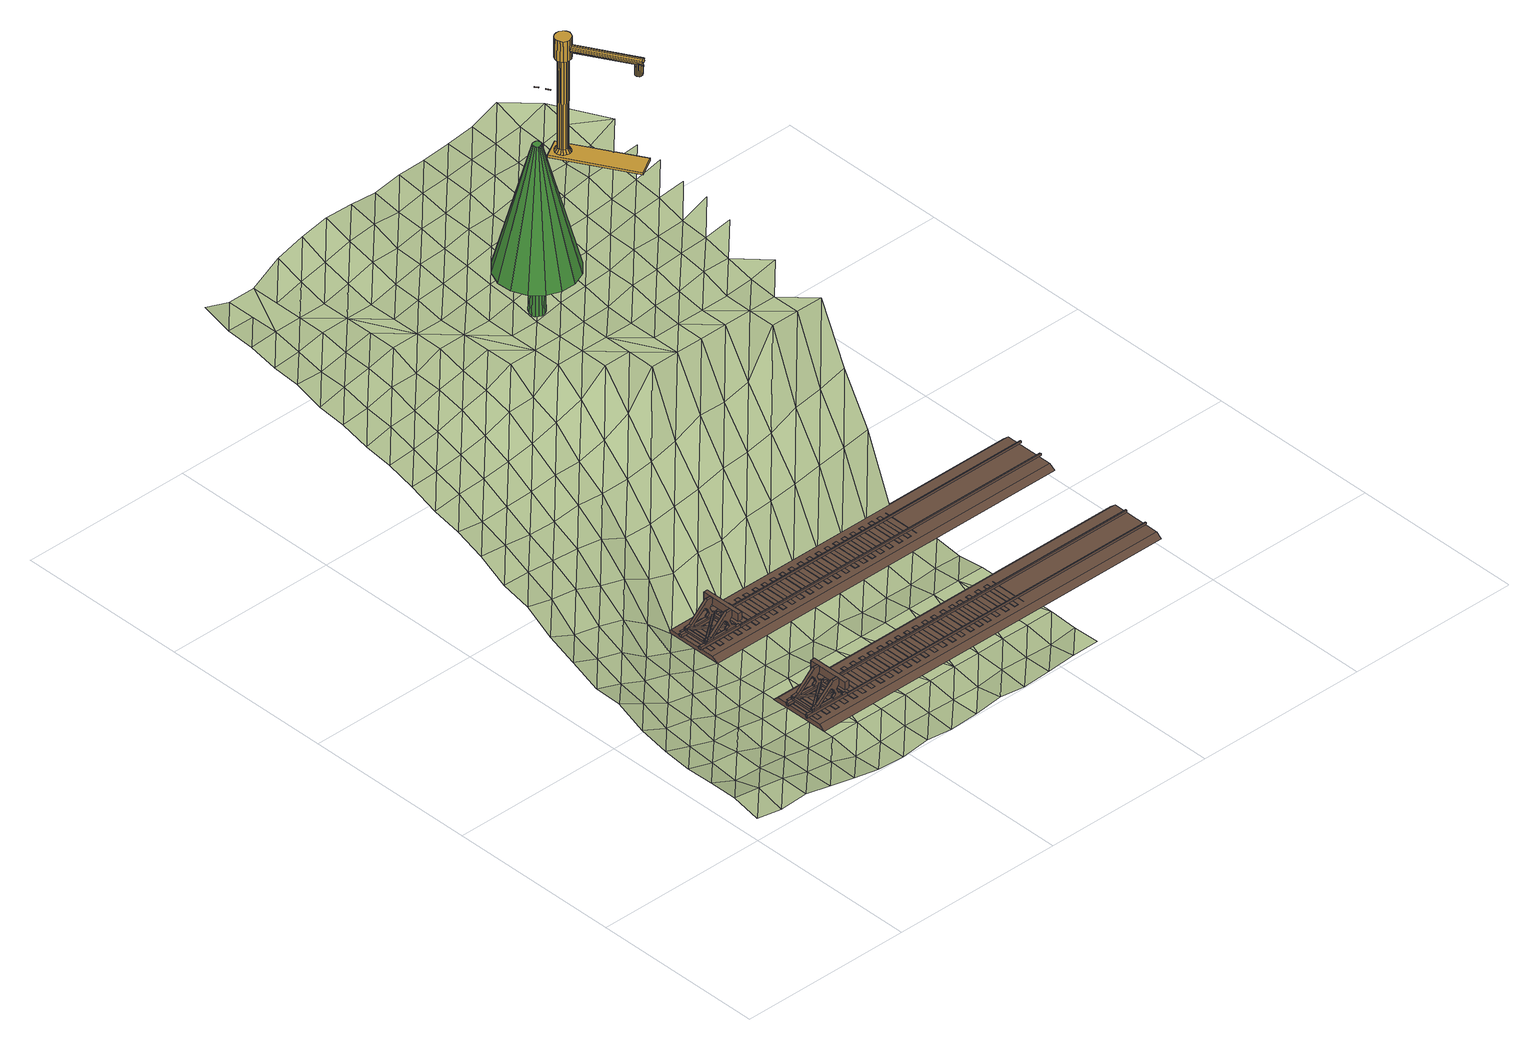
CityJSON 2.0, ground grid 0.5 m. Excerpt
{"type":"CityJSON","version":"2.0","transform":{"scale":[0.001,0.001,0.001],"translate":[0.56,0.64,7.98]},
"CityObjects":{
"tree1":{"type":"SolitaryVegetationObject","attributes":{"species":"9999","function":"LOD3"},"geometry":[{"type":"MultiSurface","lod":"3","boundaries":[[[0,1,2,3,4,5,6,7,8,9,10,11,12,13,14,15]],[[16,17,4,3]],[[17,18,5,4]],[[18,19,6,5]],[[19,20,7,6]],[[21,22,9,8]],[[22,23,10,9]],[[23,24,11,10]],[[24,25,12,11]],[[25,26,13,12]],[[26,27,14,13]],[[27,28,15,14]],[[28,29,0,15]],[[29,30,1,0]],[[30,31,2,1]],[[31,16,3,2]],[[19,18,17,16,31,30,29,28,27,26,25,24,23,22,21,20]],[[20,21,8,7]],[[32,33,34,35,36,37,38,39,40,41,42,43,44,45,46,47]],[[48,49,36,35]],[[49,50,37,36]],[[50,51,38,37]],[[51,52,39,38]],[[52,53,40,39]],[[53,54,41,40]],[[54,55,42,41]],[[55,56,43,42]],[[56,57,44,43]],[[57,58,45,44]],[[58,59,46,45]],[[59,60,47,46]],[[60,61,32,47]],[[61,62,33,32]],[[62,63,34,33]],[[63,48,35,34]],[[51,50,49,48,63,62,61,60,59,58,57,56,55,54,53,52]]]}]},
"cityfurniture1":{"type":"CityFurniture","attributes":{"function":"1540"},"geometry":[{"type":"MultiSurface","lod":"3","boundaries":[[[64,65,66,67]],[[67,66,68,69]],[[69,68,70,71]],[[71,70,65,64]],[[65,70,68,66]],[[64,67,69,71]],[[72,73,74,75,76,77,78,79,80,81,82,83,84,85,86,87]],[[88,73,72,89]],[[90,74,73,88]],[[91,75,74,90]],[[92,76,75,91]],[[93,77,76,92]],[[94,78,77,93]],[[95,79,78,94]],[[96,80,79,95]],[[97,81,80,96]],[[98,82,81,97]],[[99,83,82,98]],[[100,84,83,99]],[[101,85,84,100,102]],[[103,104,105,106]],[[106,105,107,108]],[[108,107,109,110]],[[110,109,111,112]],[[113,114,115,116]],[[116,115,117,118]],[[118,117,119,120]],[[120,119,121,122]],[[122,121,123,124]],[[124,123,125,126]],[[126,125,127,128]],[[128,127,129,130]],[[130,129,104,103]],[[110,112,131,132,113,116,118,120,122,124,126,128,130,103,106,108]],[[133,134,135,136]],[[137,138,139,134,133]],[[140,141,138,137]],[[142,143,141,140]],[[142,140,137,133,136,144,145,146,147,148,149,150,151,152,153,154]],[[155,156,157,158]],[[158,157,159,160]],[[161,162,163,164,165,155,158,160,166,167,168,169,170,171,172,173]],[[132,174,114,113]],[[131,175,174,132]],[[112,111,175,131]],[[100,99,98,97,96,95,94,93,92,91,90,88,89,176,177,102],[178,179,180,181,182,183,184,185,186,187,188,189,190,191,192,193]],[[86,139,138,141,143,87]],[[114,180,179,115]],[[174,181,180,114]],[[175,182,181,174]],[[111,183,182,175]],[[109,184,183,111]],[[105,186,185,107]],[[129,188,187,104]],[[125,190,189,127]],[[123,191,190,125]],[[121,192,191,123]],[[119,193,192,121]],[[117,178,193,119]],[[115,179,178,117]],[[187,186,105,104]],[[189,188,129,127]],[[185,184,109,107]],[[135,194,144,136]],[[146,195,196,147]],[[177,197,198,199,200,101,102]],[[176,201,202,203,197,177]],[[143,204,205,206,201,176,89,72,87]],[[101,194,135,134,139,86,85]],[[196,148,147]],[[148,196,161,173]],[[149,148,173,172]],[[207,150,171,170]],[[207,151,150]],[[207,208,152,151]],[[196,195,162,161]],[[145,209,195,146]],[[195,209,163,162]],[[200,210,209,101]],[[209,210,164,163]],[[211,210,200,199]],[[198,156,211,199]],[[203,157,156,198,197]],[[210,211,165,164]],[[202,159,157,203]],[[201,212,159,202]],[[159,212,166,160]],[[213,212,201,206]],[[212,213,167,166]],[[214,213,206,205]],[[208,214,153,152]],[[165,211,156,155]],[[150,149,172,171]],[[169,208,207,170]],[[214,208,169,168]],[[213,214,168,167]],[[153,214,205,204,154]],[[204,143,142,154]],[[194,101,209,145,144]]]}]},
"terrain1":{"type":"TINRelief","geometry":[{"type":"CompositeSurface","lod":"3","boundaries":[[[215,216,217]],[[215,217,218]],[[219,220,216]],[[219,216,215]],[[221,222,220]],[[221,220,219]],[[223,224,222]],[[225,215,218]],[[223,222,221]],[[226,227,224]],[[228,225,218]],[[229,219,215]],[[224,223,226]],[[230,231,227]],[[229,215,225]],[[232,221,219]],[[226,230,227]],[[233,234,231]],[[232,219,229]],[[235,223,221]],[[236,225,228]],[[233,231,230]],[[237,238,234]],[[235,221,232]],[[239,226,223]],[[236,228,240]],[[241,229,225]],[[237,234,233]],[[242,243,238]],[[239,223,235]],[[244,230,226]],[[236,241,225]],[[245,232,229]],[[242,238,237]],[[246,247,243]],[[244,226,239]],[[248,233,230]],[[245,229,241]],[[249,235,232]],[[246,243,242]],[[250,236,240]],[[251,252,247]],[[244,248,230]],[[253,237,233]],[[249,232,245]],[[254,239,235]],[[251,247,246]],[[250,240,255]],[[256,241,236]],[[257,258,252]],[[253,233,248]],[[259,242,237]],[[254,235,249]],[[260,244,239]],[[256,236,250]],[[251,257,252]],[[261,262,258]],[[263,245,241]],[[259,237,253]],[[264,246,242]],[[239,254,260]],[[265,248,244]],[[261,258,257]],[[256,263,241]],[[266,249,245]],[[267,268,262]],[[264,242,259]],[[269,250,255]],[[270,251,246]],[[265,244,260]],[[271,253,248]],[[266,245,263]],[[267,262,261]],[[272,254,249]],[[273,274,268]],[[270,246,264]],[[269,255,275]],[[276,256,250]],[[277,257,251]],[[265,271,248]],[[278,259,253]],[[272,249,266]],[[273,268,267]],[[279,280,274]],[[281,260,254]],[[276,250,269]],[[270,277,251]],[[282,263,256]],[[283,261,257]],[[278,253,271]],[[284,264,259]],[[279,274,273]],[[281,254,272]],[[285,286,280]],[[287,265,260]],[[283,257,277]],[[282,256,276]],[[288,266,263]],[[289,267,261]],[[284,259,278]],[[290,269,275]],[[291,270,264]],[[279,285,280]],[[287,260,281]],[[292,293,286]],[[294,271,265]],[[282,288,263]],[[289,261,283]],[[295,272,266]],[[296,273,267]],[[291,264,284]],[[290,275,297]],[[298,276,269]],[[299,277,270]],[[294,265,287]],[[292,286,285]],[[300,301,293]],[[302,278,271]],[[295,266,288]],[[296,267,289]],[[303,279,273]],[[304,281,272]],[[298,282,276]],[[298,269,290]],[[299,270,291]],[[305,283,277]],[[294,302,271]],[[300,293,292]],[[282,295,288]],[[306,284,278]],[[307,308,301]],[[303,273,296]],[[304,272,295]],[[309,285,279]],[[310,287,281]],[[299,305,277]],[[311,289,283]],[[306,278,302]],[[307,301,300]],[[312,313,308]],[[314,291,284]],[[315,290,297]],[[309,279,303]],[[310,281,304]],[[316,294,287]],[[317,292,285]],[[295,282,318]],[[311,283,305]],[[298,318,282]],[[319,296,289]],[[314,284,306]],[[312,308,307]],[[320,315,297]],[[321,322,313]],[[323,299,291]],[[324,298,290]],[[309,317,285]],[[316,287,310]],[[325,300,292]],[[326,302,294]],[[319,289,311]],[[327,303,296]],[[328,304,295]],[[321,313,312]],[[323,291,314]],[[324,290,315]],[[329,330,322]],[[331,305,299]],[[325,292,317]],[[326,294,316]],[[306,302,332]],[[333,307,300]],[[327,296,319]],[[328,295,318]],[[334,309,303]],[[335,310,304]],[[321,329,322]],[[331,299,323]],[[336,337,330]],[[338,311,305]],[[332,302,326]],[[333,300,325]],[[339,312,307]],[[340,314,306]],[[335,316,310]],[[341,315,320]],[[342,318,298]],[[334,303,327]],[[335,304,328]],[[342,298,324]],[[343,317,309]],[[336,330,329]],[[331,338,305]],[[335,326,316]],[[344,319,311]],[[340,306,332]],[[339,307,333]],[[345,341,320]],[[346,321,312]],[[347,323,314]],[[348,324,315]],[[343,309,334]],[[321,336,329]],[[349,325,317]],[[344,311,338]],[[350,327,319]],[[351,328,318]],[[346,312,339]],[[347,314,340]],[[348,315,341]],[[352,331,323]],[[353,326,335]],[[343,349,317]],[[332,326,354]],[[355,333,325]],[[348,342,324]],[[350,319,344]],[[342,351,318]],[[336,321,356]],[[357,334,327]],[[358,335,328]],[[352,323,347]],[[359,338,331]],[[356,321,346]],[[354,326,353]],[[355,325,349]],[[360,341,345]],[[361,339,333]],[[340,332,362]],[[357,327,350]],[[358,328,351]],[[363,343,334]],[[358,353,335]],[[359,331,352]],[[364,344,338]],[[361,346,339]],[[362,332,354]],[[361,333,355]],[[360,345,365]],[[366,348,341]],[[367,347,340]],[[363,334,357]],[[368,342,348]],[[356,346,369]],[[370,349,343]],[[359,364,338]],[[371,350,344]],[[372,351,342]],[[360,366,341]],[[367,340,362]],[[373,369,346]],[[374,352,347]],[[370,355,349]],[[370,343,363]],[[346,361,375]],[[376,353,358]],[[366,368,348]],[[377,354,353]],[[371,344,364]],[[372,342,368]],[[378,357,350]],[[379,358,351]],[[355,370,361]],[[373,346,375]],[[374,347,367]],[[380,356,369]],[[381,359,352]],[[377,353,376]],[[382,360,365]],[[383,362,354]],[[378,350,371]],[[372,379,351]],[[384,363,357]],[[379,376,358]],[[361,370,385]],[[380,369,373]],[[381,352,374]],[[386,364,359]],[[383,354,377]],[[382,365,387]],[[384,370,363]],[[388,375,361]],[[389,366,360]],[[390,367,362]],[[384,357,378]],[[391,361,385]],[[392,368,366]],[[386,359,381]],[[393,371,364]],[[394,372,368]],[[388,361,391]],[[389,360,382]],[[390,362,383]],[[395,373,375]],[[396,374,367]],[[397,376,379]],[[398,385,370]],[[393,378,371]],[[377,376,399]],[[389,392,366]],[[370,384,400]],[[386,393,364]],[[394,368,392]],[[401,379,372]],[[395,375,388]],[[396,367,390]],[[378,393,384]],[[402,380,373]],[[403,381,374]],[[398,370,400]],[[399,376,397]],[[404,391,385]],[[405,382,387]],[[406,383,377]],[[401,372,394]],[[401,397,379]],[[402,373,395]],[[403,374,396]],[[407,386,381]],[[398,404,385]],[[406,377,399]],[[405,387,408]],[[384,393,409]],[[410,388,391]],[[411,389,382]],[[412,390,383]],[[389,413,392]],[[414,400,384]],[[384,409,415]],[[407,381,403]],[[386,416,393]],[[417,394,392]],[[410,391,404]],[[411,382,405]],[[412,383,406]],[[418,395,388]],[[419,396,390]],[[401,420,397]],[[414,384,415]],[[421,399,397]],[[422,398,400]],[[416,386,407]],[[417,392,413]],[[423,409,393]],[[424,401,394]],[[418,388,410]],[[419,390,412]],[[425,402,395]],[[426,403,396]],[[421,397,420]],[[422,400,414]],[[427,405,408]],[[428,404,398]],[[429,406,399]],[[430,413,389]],[[411,430,389]],[[416,423,393]],[[424,394,417]],[[426,407,403]],[[431,415,409]],[[425,395,418]],[[426,396,419]],[[429,399,421]],[[398,422,428]],[[427,408,432]],[[433,410,404]],[[434,411,405]],[[435,412,406]],[[436,420,401]],[[431,409,423]],[[437,414,415]],[[424,436,401]],[[438,416,407]],[[439,417,413]],[[407,426,440]],[[428,433,404]],[[434,405,427]],[[435,406,429]],[[441,418,410]],[[442,419,412]],[[437,415,431]],[[443,421,420]],[[444,422,414]],[[438,407,440]],[[439,413,430]],[[442,426,419]],[[445,423,416]],[[446,424,417]],[[441,410,433]],[[442,412,435]],[[447,425,418]],[[443,420,436]],[[444,414,437]],[[426,442,440]],[[448,430,411]],[[449,428,422]],[[450,427,432]],[[451,429,421]],[[445,416,438]],[[446,417,439]],[[434,448,411]],[[452,431,423]],[[447,418,441]],[[451,421,443]],[[449,422,444]],[[453,450,432]],[[454,436,424]],[[455,433,428]],[[456,434,427]],[[435,429,457]],[[445,452,423]],[[440,442,458]],[[459,437,431]],[[454,424,446]],[[460,438,440]],[[461,439,430]],[[462,440,458]],[[455,428,449]],[[456,427,450]],[[457,429,451]],[[463,441,433]],[[464,442,435]],[[459,431,452]],[[465,443,436]],[[466,444,437]],[[460,440,462]],[[461,430,448]],[[467,445,438]],[[468,446,439]],[[455,463,433]],[[464,435,457]],[[469,447,441]],[[458,442,470]],[[465,436,454]],[[466,437,459]],[[471,450,453]],[[472,449,444]],[[473,451,443]],[[474,448,434]],[[467,438,460]],[[468,439,461]],[[474,434,456]],[[468,454,446]],[[475,452,445]],[[469,441,463]],[[470,442,464]],[[476,462,458]],[[473,443,465]],[[472,444,466]],[[471,453,477]],[[478,455,449]],[[479,456,450]],[[480,457,451]],[[475,445,467]],[[481,459,452]],[[470,476,458]],[[482,460,462]],[[483,461,448]],[[478,449,472]],[[471,479,450]],[[480,451,473]],[[484,463,455]],[[485,464,457]],[[486,454,468]],[[475,481,452]],[[487,465,454]],[[488,466,459]],[[479,474,456]],[[482,462,476]],[[474,483,448]],[[470,464,485]],[[489,467,460]],[[490,468,461]],[[455,478,484]],[[485,457,480]],[[491,469,463]],[[487,454,486]],[[488,459,481]],[[492,472,466]],[[493,473,465]],[[489,460,482]],[[490,461,483]],[[490,486,468]],[[494,475,467]],[[484,491,463]],[[495,476,470]],[[470,485,496]],[[493,465,487]],[[492,466,488]],[[497,478,472]],[[480,473,498]],[[499,474,479]],[[494,467,489]],[[500,481,475]],[[495,470,496]],[[501,482,476]],[[502,483,474]],[[497,472,492]],[[498,473,493]],[[503,484,478]],[[504,485,480]],[[505,486,490]],[[500,475,494]],[[506,487,486]],[[507,488,481]],[[495,501,476]],[[502,474,499]],[[496,485,504]],[[508,489,482]],[[509,490,483]],[[503,478,497]],[[504,480,498]],[[510,491,484]],[[506,486,505]],[[500,507,481]],[[511,492,488]],[[512,493,487]],[[508,482,501]],[[502,509,483]],[[509,505,490]],[[513,494,489]],[[510,484,503]],[[514,495,496]],[[496,504,515]],[[512,487,506]],[[511,488,507]],[[516,497,492]],[[517,498,493]],[[513,489,508]],[[518,500,494]],[[514,496,515]],[[519,501,495]],[[517,504,498]],[[516,492,511]],[[517,493,512]],[[520,503,497]],[[521,505,509]],[[518,494,513]],[[522,506,505]],[[523,507,500]],[[519,495,514]],[[524,508,501]],[[520,497,516]],[[525,510,503]],[[526,515,504]],[[522,505,521]],[[523,500,518]],[[504,517,527]],[[528,511,507]],[[529,512,506]],[[519,524,501]],[[530,513,508]],[[525,503,520]],[[526,504,527]],[[531,514,515]],[[529,506,522]],[[523,528,507]],[[532,516,511]],[[533,517,512]],[[530,508,524]],[[534,518,513]],[[531,515,526]],[[527,517,533]],[[535,519,514]],[[532,511,528]],[[533,512,529]],[[536,520,516]],[[534,513,530]],[[537,523,518]],[[535,514,531]],[[519,538,524]],[[536,516,532]],[[539,525,520]],[[540,526,527]],[[537,518,534]],[[541,528,523]],[[538,519,535]],[[540,531,526]],[[542,530,524]],[[539,520,536]],[[541,523,537]],[[543,532,528]],[[542,524,538]],[[544,534,530]],[[545,535,531]],[[541,543,528]],[[546,536,532]],[[544,530,542]],[[547,537,534]],[[548,538,535]],[[546,532,543]],[[549,539,536]],[[547,534,544]],[[550,541,537]],[[551,542,538]],[[549,536,546]],[[550,537,547]],[[552,543,541]],[[553,544,542]],[[552,541,550]],[[554,546,543]],[[555,547,544]],[[554,549,546]],[[552,554,543]],[[556,550,547]],[[556,552,550]],[[556,554,552]]]}]},
"railway1":{"type":"Railway","attributes":{"function":"1855"},"geometry":[{"type":"MultiSurface","lod":"3","boundaries":[[[557,558,559,560]],[[561,562,563,564]],[[565,566,567,568]],[[569,570,571,572]],[[562,563,573,574]],[[575,576,563,562]],[[577,578,579,580]],[[563,581,582,573]],[[583,565,568,584]],[[585,586,562,587]],[[567,588,584,568]],[[589,590,591,592]],[[587,593,594,595]],[[587,596,597,595]],[[566,598,588,567]],[[599,587,595,600]],[[601,602,603,604]],[[595,594,605,606]],[[607,608,609,610]],[[598,583,584,588]],[[611,607,610,612]],[[602,613,614,603]],[[581,615,616,582]],[[617,618,619,620]],[[609,621,612,610]],[[558,622,623,559]],[[586,624,625,562]],[[559,623,626,560]],[[558,557,627,622]],[[557,560,626,627]],[[592,591,628,629]],[[608,630,621,609]],[[597,596,631,632]],[[561,564,633,634]],[[603,614,635,636,637,638,625,639,640,641,642,643,615,581,563,562,604]],[[561,634,644,645,575,562]],[[646,624,586,585],[629,647,589,592]],[[562,625,644,587],[590,648,628,591]],[[597,632,639,649,600,595]],[[599,650,625,631,596,587]],[[576,651,652,633,564,563]],[[653,654,655,656]],[[575,645,651,576]],[[573,582,616,657,658,659,660,661,662,663,664,665,666,613,602,601,574]],[[650,599,600,649]],[[630,611,612,621]],[[620,619,667,668]],[[606,605,669,670]],[[635,614,613,666]],[[578,671,672,579]],[[589,647,648,590]],[[672,673,580,579]],[[671,578,577,674]],[[675,653,656,676]],[[638,637,664,663]],[[577,580,673,674]],[[585,587,644,646]],[[636,635,666,665]],[[637,636,665,664]],[[655,677,676,656]],[[643,657,616,615]],[[605,594,593,617,620,668,678,679,680,681,682,683,684,685,686,687,669]],[[667,619,618,587,595,606,670,688,689,690,691,652,644,692,693,694,695]],[[654,696,677,655]],[[660,659,641,640]],[[659,658,642,641]],[[697,698,699,700]],[[658,657,643,642]],[[695,678,668,667]],[[701,702,703,704]],[[692,681,680,693]],[[639,661,660,640]],[[696,675,676,677]],[[694,679,678,695]],[[693,680,679,694]],[[631,625,639,632]],[[697,700,705,706]],[[707,708,709,710]],[[625,650,649,639]],[[662,661,639,625]],[[669,687,688,670]],[[711,701,704,712]],[[647,629,628,648]],[[698,697,706,713]],[[699,714,705,700]],[[684,691,690,685]],[[685,690,689,686]],[[703,715,712,704]],[[686,689,688,687]],[[713,714,699,698]],[[646,644,625,624]],[[716,717,718,719]],[[702,720,715,703]],[[683,652,691,684]],[[717,718,721,722]],[[723,724,725,310]],[[726,727,718,717]],[[728,729,730,731]],[[622,627,626,623]],[[732,733,734,735]],[[644,634,633,652]],[[682,644,652,683]],[[644,652,651,645]],[[736,737,738,739]],[[706,705,714,713]],[[718,740,741,721]],[[720,711,712,715]],[[742,743,717,744]],[[745,728,731,746]],[[746,731,730,747]],[[748,736,739,749]],[[750,751,752,753]],[[744,754,755,756]],[[744,757,758,756]],[[674,673,672,671]],[[729,759,747,730]],[[760,744,756,761]],[[738,762,749,739]],[[763,764,765,766]],[[756,755,767,768]],[[737,769,762,738]],[[770,771,772,773]],[[759,745,746,747]],[[774,775,776,777]],[[769,748,749,762]],[[778,770,773,779]],[[764,780,781,765]],[[740,782,783,741]],[[784,785,786,787]],[[779,773,772,788]],[[708,789,790,709]],[[743,791,792,717]],[[793,774,777,794]],[[709,790,795,710]],[[708,707,796,789]],[[707,710,795,796]],[[753,752,797,798]],[[776,799,794,777]],[[771,800,788,772]],[[758,757,801,802]],[[716,719,803,804]],[[765,781,805,806,807,808,792,809,810,811,812,813,782,740,718,717,766]],[[775,814,799,776]],[[815,791,743,742],[798,816,750,753]],[[717,792,817,744],[751,818,797,752]],[[716,804,817,819,726,717]],[[758,802,809,820,761,756]],[[760,821,792,801,757,744]],[[727,822,823,803,719,718]],[[726,819,822,727]],[[721,741,783,824,825,826,827,828,829,830,831,832,833,780,764,763,722]],[[834,835,836,837]],[[821,760,761,820]],[[787,786,838,839]],[[768,767,840,841]],[[800,778,779,788]],[[805,781,780,833]],[[842,843,844,845]],[[733,846,847,734]],[[750,816,818,751]],[[847,848,735,734]],[[846,733,732,849]],[[808,807,831,830]],[[814,793,794,799]],[[732,735,848,849]],[[742,744,817,815]],[[850,834,837,851]],[[806,805,833,832]],[[807,806,832,831]],[[852,842,845,853]],[[813,824,783,782]],[[851,837,836,854]],[[767,755,754,784,787,839,855,856,857,858,859,860,861,862,863,864,840]],[[838,786,785,744,756,768,841,865,866,867,868,823,817,869,870,871,872]],[[827,826,811,810]],[[826,825,812,811]],[[844,873,853,845]],[[835,874,854,836]],[[875,876,877,878]],[[825,824,813,812]],[[872,855,839,838]],[[843,879,873,844]],[[869,858,857,870]],[[809,828,827,810]],[[880,881,882,883]],[[874,850,851,854]],[[871,856,855,872]],[[870,857,856,871]],[[801,792,809,802]],[[875,878,884,885]],[[792,821,820,809]],[[886,887,888,889]],[[829,828,809,792]],[[840,864,865,841]],[[879,852,853,873]],[[816,798,797,818]],[[876,875,885,890]],[[877,891,884,878]],[[892,880,883,893]],[[861,868,867,862]],[[862,867,866,863]],[[858,859,817,869]],[[863,866,865,864]],[[894,886,889,895]],[[890,891,877,876]],[[893,883,882,896]],[[815,817,792,791]],[[860,823,868,861]],[[888,897,895,889]],[[789,796,795,790]],[[881,898,896,882]],[[817,804,803,823]],[[859,817,823,860]],[[817,823,822,819]],[[887,899,897,888]],[[900,901,902,903]],[[885,884,891,890]],[[898,892,893,896]],[[904,905,906,907]],[[899,894,895,897]],[[908,900,903,909]],[[849,848,847,846]],[[909,903,902,910]],[[911,904,907,912]],[[901,913,910,902]],[[906,914,912,907]],[[905,915,914,906]],[[916,917,918,919]],[[913,908,909,910]],[[920,921,922,923]],[[915,911,912,914]],[[924,916,919,925]],[[926,920,923,927]],[[925,919,918,928]],[[922,929,927,923]],[[917,930,928,918]],[[921,931,929,922]],[[932,933,934,935]],[[930,924,925,928]],[[936,937,938,939]],[[931,926,927,929]],[[940,932,935,941]],[[942,936,939,943]],[[941,935,934,944]],[[938,945,943,939]],[[933,946,944,934]],[[937,947,945,938]],[[948,949,950,951]],[[946,940,941,944]],[[952,953,954,955]],[[947,942,943,945]],[[956,948,951,957]],[[957,951,950,958]],[[959,952,955,960]],[[949,961,958,950]],[[954,962,960,955]],[[953,963,962,954]],[[964,965,966,967]],[[961,956,957,958]],[[968,969,970,971]],[[963,959,960,962]],[[972,964,967,973]],[[974,968,971,975]],[[973,967,966,976]],[[970,977,975,971]],[[965,978,976,966]],[[969,979,977,970]],[[980,981,982,983]],[[978,972,973,976]],[[984,985,986,987]],[[979,974,975,977]],[[988,980,983,989]],[[990,984,987,991]],[[989,983,982,992]],[[986,993,991,987]],[[981,994,992,982]],[[985,995,993,986]],[[996,997,998,999]],[[994,988,989,992]],[[1000,1001,1002,1003]],[[995,990,991,993]],[[1004,996,999,1005]],[[1006,1000,1003,1007]],[[1005,999,998,1008]],[[1002,1009,1007,1003]],[[997,1010,1008,998]],[[1001,1011,1009,1002]],[[1012,1013,1014,1015]],[[1010,1004,1005,1008]],[[1016,1017,1018,1019]],[[1011,1006,1007,1009]],[[1020,1012,1015,1021]],[[1022,1016,1019,1023]],[[1021,1015,1014,1024]],[[1018,1025,1023,1019]],[[1013,1026,1024,1014]],[[1017,1027,1025,1018]],[[1028,1029,1030,1031]],[[1026,1020,1021,1024]],[[1032,1033,1034,1035]],[[1027,1022,1023,1025]],[[1036,1028,1031,1037]],[[1038,1032,1035,1039]],[[1037,1031,1030,1040]],[[1034,1041,1039,1035]],[[1029,1042,1040,1030]],[[1033,1043,1041,1034]],[[1044,1045,1046,1047]],[[1042,1036,1037,1040]],[[1048,1049,1050,1051]],[[1043,1038,1039,1041]],[[1052,1044,1047,1053]],[[1054,1048,1051,1055]],[[1053,1047,1046,1056]],[[1050,1057,1055,1051]],[[1045,1058,1056,1046]],[[1049,1059,1057,1050]],[[1060,1061,1062,1063]],[[572,1064,1065,569]],[[1058,1052,1053,1056]],[[1066,1067,1068,1069]],[[1059,1054,1055,1057]],[[1070,1060,1063,1071]],[[1072,1073,1074,1075]],[[1076,1072,1075,1077]],[[1078,1079,1076,1077]],[[1080,1066,1069,1081]],[[1071,1063,1062,1082]],[[1068,1083,1081,1069]],[[1061,1084,1082,1062]],[[569,1065,1085,570]],[[1067,1086,1083,1068]],[[1087,1088,1089,1090]],[[1091,1092,1093,1094]],[[1084,1070,1071,1082]],[[1095,1096,1097,1098]],[[1096,1099,1100,1097]],[[1099,1101,1102,1100]],[[1086,1080,1081,1083]],[[1103,1087,1090,1104]],[[1105,1091,1094,1106]],[[1104,1090,1089,1107]],[[1093,1108,1106,1094]],[[1109,571,570,1085]],[[1088,1110,1107,1089]],[[1092,1111,1108,1093]],[[1112,1113,1114,1115]],[[1116,1117,1118,1119]],[[1110,1103,1104,1107]],[[1111,1105,1106,1108]],[[1120,1112,1115,1121]],[[1122,1116,1119,1123]],[[1121,1115,1114,1124]],[[1118,1125,1123,1119]],[[1113,1126,1124,1114]],[[1117,1127,1125,1118]],[[1128,1129,1130,1131]],[[1132,1133,1134,1135]],[[1126,1120,1121,1124]],[[1127,1122,1123,1125]],[[1136,1128,1131,1137]],[[1138,1132,1135,1139]],[[1137,1131,1130,1140]],[[1134,1141,1139,1135]],[[1129,1142,1140,1130]],[[1133,1143,1141,1134]],[[310,1144,1145,723]],[[1146,1147,1148,1149]],[[1150,1151,1152,1153]],[[1142,1136,1137,1140]],[[1143,1138,1139,1141]],[[1154,1146,1149,1155]],[[1156,1157,1158,1159]],[[1160,1150,1153,1161]],[[1162,1156,1159,1163]],[[1155,1149,1148,1164]],[[1165,1162,1163,1166]],[[1152,1167,1161,1153]],[[1147,1168,1164,1148]],[[724,723,1145,1169]],[[1151,1170,1167,1152]],[[1171,1172,1173,1174]],[[1168,1154,1155,1164]],[[1175,1176,1177,1178]],[[1179,1175,1178,1180]],[[1181,1179,1180,1182]],[[1170,1160,1161,1167]],[[1183,1171,1174,1184]],[[1184,1174,1173,1185]],[[1186,1187,1188,1189]],[[725,724,1169,1190]],[[1172,1191,1185,1173]],[[1192,1193,1194,1195]],[[1191,1183,1184,1185]],[[1196,1192,1195,1197]],[[1197,1195,1194,1198]],[[1193,1199,1198,1194]],[[1200,1201,1202,1203]],[[1199,1196,1197,1198]],[[1204,1200,1203,1205]],[[1205,1203,1202,1206]],[[1201,1207,1206,1202]],[[1208,1209,1210,1211]],[[1207,1204,1205,1206]],[[1212,1208,1211,1213]],[[1213,1211,1210,1214]],[[1209,1215,1214,1210]],[[1215,1212,1213,1214]],[[1216,1217,1218,1219]]]}]},
"railway2":{"type":"Railway","attributes":{"function":"1855"},"geometry":[{"type":"MultiSurface","lod":"3","boundaries":[[[1220,1221,1222,1223]],[[1224,1225,1226,1227]],[[1228,1229,1230,1231]]]}]}
},
"vertices":[
[592,1400,1022],[587,1400,1022],[583,1398,1022],[580,1395,1022],[579,1391,1022],[579,1386,1022],[581,1382,1022],[584,1379,1022],[588,1378,1022],[592,1378,1022],[596,1380,1022],[599,1383,1022],[601,1387,1022],[601,1391,1022],[599,1395,1022],[596,1398,1022],[496,1449,650],[480,1409,650],[481,1365,650],[498,1325,650],[529,1295,650],[569,1279,650],[613,1280,650],[653,1297,650],[683,1328,650],[699,1368,650],[699,1412,650],[682,1452,650],[650,1482,650],[610,1498,650],[566,1498,650],[526,1481,650],[592,1403,706],[587,1403,706],[581,1401,706],[577,1397,706],[575,1391,706],[575,1386,706],[577,1380,706],[582,1376,706],[587,1374,706],[593,1374,706],[598,1376,706],[602,1381,706],[604,1386,706],[604,1392,706],[602,1397,706],[598,1401,706],[571,1401,520],[568,1393,520],[568,1384,520],[571,1376,520],[578,1370,520],[586,1367,520],[594,1367,520],[602,1370,520],[608,1377,520],[612,1385,520],[612,1393,520],[608,1401,520],[602,1407,520],[594,1411,520],[585,1411,520],[577,1407,520],
[990,1751,616],[990,1751,623],[1109,1544,623],[1109,1544,616],[1057,1513,623],[1057,1513,616],[939,1722,623],[939,1722,616],[1002,1705,962],[1004,1714,962],[1002,1722,962],[996,1729,962],[988,1734,962],[980,1734,962],[972,1733,962],[964,1727,962],[960,1719,962],[960,1711,962],[962,1702,962],[966,1695,962],[974,1691,962],[982,1690,962],[992,1693,962],[998,1698,962],[1004,1714,902],[1002,1705,902],[1002,1722,902],[996,1729,902],[988,1734,902],[980,1734,902],[972,1733,902],[964,1726,902],[960,1719,902],[958,1710,902],[960,1702,902],[966,1695,902],[974,1690,902],[982,1690,930],[982,1690,902],[996,1698,623],[990,1702,634],[986,1698,634],[990,1691,623],[982,1697,634],[982,1689,623],[976,1698,634],[974,1690,623],[970,1699,634],[966,1694,623],[958,1717,623],[966,1714,634],[968,1719,634],[962,1725,623],[972,1723,634],[968,1730,623],[978,1726,634],[976,1734,623],[984,1725,634],[986,1733,623],[988,1722,634],[992,1729,623],[992,1718,634],[998,1722,623],[994,1713,634],[1002,1714,623],[992,1707,634],[1000,1706,623],[960,1699,623],[958,1709,623],[1077,1537,940],[988,1691,940],[986,1690,937],[1073,1534,937],[1081,1538,940],[992,1693,940],[990,1691,940],[1083,1541,940],[996,1695,940],[1087,1541,937],[998,1698,937],[1073,1533,934],[1071,1533,930],[1073,1533,927],[1073,1534,924],[1077,1537,921],[1081,1538,921],[1083,1541,921],[1087,1541,924],[1089,1542,927],[1089,1544,930],[1089,1542,934],[1067,1553,891],[1067,1553,921],[1071,1556,921],[1069,1556,891],[1073,1557,921],[1073,1557,891],[1073,1537,891],[1069,1538,891],[1067,1541,891],[1065,1545,891],[1065,1549,891],[1077,1557,891],[1081,1554,891],[1083,1552,891],[1085,1549,891],[1085,1545,891],[1083,1541,891],[1079,1538,891],[1077,1537,891],[966,1710,634],[968,1705,634],[998,1698,902],[990,1691,902],[974,1725,902],[970,1721,902],[968,1715,902],[968,1710,902],[968,1706,902],[972,1701,902],[978,1698,902],[982,1698,902],[988,1699,902],[992,1703,902],[994,1709,902],[996,1714,902],[994,1718,902],[990,1723,902],[984,1726,902],[980,1726,902],[984,1690,934],[1069,1540,927],[1073,1537,924],[990,1691,921],[988,1691,921],[986,1690,924],[984,1690,927],[998,1698,924],[996,1695,921],[992,1693,921],[1000,1699,934],[1000,1701,930],[1000,1699,927],[1085,1545,924],[1085,1549,927],[1067,1541,930],[1065,1545,927],[1065,1549,924],[1077,1557,924],[1081,1554,927],[1083,1552,930],
[79,79,78],[0,79,89],[0,0,71],[79,0,57],[79,160,55],[0,160,89],[79,240,64],[0,240,87],[79,319,70],[0,319,97],[159,79,64],[79,400,80],[0,400,115],[159,0,62],[159,160,51],[79,480,110],[0,480,150],[159,240,55],[79,559,126],[0,559,151],[159,319,45],[240,79,42],[79,640,155],[0,640,187],[159,400,65],[240,0,43],[240,160,42],[79,720,184],[0,720,219],[159,480,68],[240,240,26],[79,799,247],[0,799,266],[159,559,93],[240,319,41],[319,79,30],[79,880,283],[0,880,285],[159,640,134],[240,400,33],[319,0,26],[319,160,26],[79,960,320],[0,960,328],[159,720,168],[240,480,54],[79,1040,347],[0,1040,357],[319,240,23],[159,799,235],[240,559,70],[319,319,27],[79,1120,384],[0,1120,375],[399,79,6],[159,880,275],[240,640,78],[319,400,20],[79,1200,408],[0,1200,404],[399,0,10],[399,160,20],[159,960,309],[240,720,144],[79,1279,432],[0,1279,426],[319,480,30],[399,240,20],[159,1040,350],[240,799,203],[79,1359,455],[0,1359,437],[319,559,39],[399,319,20],[159,1120,389],[480,79,6],[240,880,269],[79,1440,466],[0,1440,458],[319,640,49],[399,400,20],[159,1200,417],[480,0,5],[480,160,20],[240,960,307],[79,1520,485],[0,1520,466],[319,720,91],[159,1279,443],[399,480,16],[240,1040,352],[319,799,182],[79,1600,487],[0,1600,491],[159,1359,462],[399,559,20],[240,1120,398],[79,1679,504],[0,1679,498],[319,880,256],[560,79,13],[399,640,20],[159,1440,488],[480,400,20],[240,1200,432],[560,0,15],[79,1759,520],[0,1759,514],[319,960,315],[560,160,20],[159,1520,501],[399,720,20],[240,1279,465],[480,480,15],[79,1839,520],[0,1839,520],[319,1040,360],[399,799,139],[159,1600,504],[240,1359,482],[480,559,20],[79,1920,520],[0,1920,546],[319,1120,411],[159,1679,520],[399,880,219],[639,79,10],[560,400,20],[240,1440,487],[319,1200,461],[639,0,5],[159,1759,520],[399,960,308],[639,160,20],[240,1520,520],[319,1279,484],[560,480,9],[399,1040,359],[480,720,20],[480,799,115],[240,1600,520],[159,1920,520],[319,1359,498],[560,559,20],[399,1120,432],[720,79,8],[240,1679,520],[480,880,218],[319,1440,520],[399,1200,464],[720,0,9],[720,160,20],[480,960,309],[639,400,20],[159,1839,520],[319,1520,520],[399,1279,520],[639,480,4],[240,1839,542],[480,1040,381],[240,1759,520],[560,720,20],[560,799,135],[399,1359,520],[639,559,20],[240,1920,568],[480,1120,459],[800,79,5],[560,880,228],[399,1440,520],[319,1600,520],[480,1200,520],[800,0,18],[319,1759,539],[800,160,20],[560,960,320],[319,1679,520],[720,400,20],[480,1279,520],[720,480,18],[319,1839,559],[560,1040,420],[639,720,20],[399,1600,535],[639,799,132],[399,1520,520],[720,559,20],[319,1920,591],[560,1120,520],[399,1679,539],[879,79,15],[639,880,240],[560,1200,520],[879,0,7],[480,1359,520],[399,1759,562],[879,160,20],[639,960,340],[800,400,20],[480,1520,533],[480,1440,520],[560,1279,520],[800,480,6],[399,1839,580],[639,1040,520],[720,720,20],[720,799,158],[480,1600,542],[560,1359,520],[800,559,20],[399,1920,606],[639,1120,520],[960,79,10],[480,1679,557],[720,880,260],[879,400,20],[560,1440,536],[960,0,12],[480,1759,562],[960,160,20],[720,960,376],[800,720,20],[560,1520,543],[639,1279,523],[879,480,9],[639,1200,520],[480,1839,589],[720,1040,520],[800,799,164],[560,1600,555],[639,1359,536],[879,559,20],[480,1920,605],[960,400,20],[560,1679,562],[1040,79,5],[800,880,267],[639,1440,552],[1040,0,18],[879,720,20],[560,1759,578],[1040,160,20],[800,960,373],[720,1120,520],[639,1520,551],[720,1279,526],[960,480,7],[720,1200,520],[560,1839,584],[800,1040,520],[879,799,174],[639,1600,571],[720,1359,543],[960,559,20],[560,1920,597],[800,1120,520],[1119,79,15],[639,1679,580],[879,880,283],[1040,400,20],[720,1440,558],[800,1200,530],[1119,0,18],[639,1759,584],[1119,160,20],[879,960,392],[720,1520,570],[800,1279,548],[1040,480,14],[639,1839,600],[879,1040,520],[960,720,20],[960,799,187],[720,1600,580],[800,1359,549],[1040,559,20],[639,1920,610],[720,1679,581],[960,880,317],[800,1440,559],[879,1200,533],[879,1120,520],[720,1759,600],[960,960,520],[1119,400,20],[800,1520,577],[879,1279,554],[1119,480,10],[720,1839,605],[960,1040,520],[1040,720,20],[1040,799,200],[800,1600,586],[879,1359,570],[1119,559,20],[720,1920,612],[800,1679,597],[1040,880,330],[879,1440,571],[960,1200,548],[960,1120,520],[800,1759,612],[1040,960,520],[879,1520,581],[960,1279,561],[800,1839,616],[1119,720,20],[1119,799,212],[879,1600,597],[960,1359,568],[800,1920,619],[1040,1120,529],[1040,1040,520],[879,1679,607],[1119,880,353],[960,1440,587],[1040,1200,548],[879,1759,610],[1119,960,520],[960,1520,590],[1040,1279,565],[879,1839,623],[960,1600,612],[1040,1359,573],[879,1920,629],[1119,1120,546],[960,1679,609],[1040,1440,597],[960,1759,625],[1040,1520,607],[1119,1279,578],[960,1839,631],[1040,1600,619],[1119,1359,603],[960,1920,660],[1040,1679,623],[1119,1440,605],[1040,1759,642],[1119,1520,626],[1040,1839,660],[1119,1600,626],[1119,1679,660],
[393,247,36],[393,239,36],[393,239,43],[393,247,43],[409,243,48],[409,239,48],[409,239,52],[409,243,52],[409,222,32],[421,222,32],[421,222,33],[409,222,33],[399,204,32],[399,349,32],[399,364,20],[399,188,20],[409,247,52],[409,247,48],[413,239,48],[413,239,52],[393,314,36],[393,306,36],[393,306,43],[393,314,43],[425,239,55],[425,247,55],[409,330,32],[409,330,33],[409,314,43],[409,239,43],[409,314,48],[421,330,33],[417,306,43],[417,306,48],[417,247,48],[417,247,43],[409,306,48],[409,306,52],[409,314,52],[409,310,48],[409,310,52],[421,330,32],[413,314,48],[413,314,52],[433,247,48],[433,247,52],[433,239,52],[433,239,48],[425,306,55],[425,314,55],[439,222,32],[451,222,32],[451,222,33],[439,222,33],[439,330,32],[439,330,33],[470,247,84],[470,239,84],[478,239,103],[478,247,103],[433,306,48],[433,314,48],[433,314,52],[433,306,52],[451,330,33],[522,239,36],[522,239,43],[506,239,43],[506,239,48],[522,247,43],[522,247,36],[498,247,48],[498,247,43],[451,330,32],[502,239,48],[502,239,52],[502,314,52],[502,314,48],[478,239,75],[486,239,59],[478,239,52],[478,239,48],[506,239,52],[494,239,59],[486,239,75],[494,239,84],[494,239,103],[506,314,48],[506,310,48],[506,314,43],[498,306,43],[498,306,48],[506,243,52],[506,243,48],[506,310,52],[506,314,52],[468,222,32],[480,222,32],[480,222,33],[468,222,33],[494,247,103],[494,247,84],[486,247,75],[494,247,59],[506,247,52],[506,247,48],[478,247,48],[478,247,52],[486,247,59],[478,247,75],[470,314,84],[470,306,84],[478,306,103],[478,314,103],[522,306,36],[522,306,43],[522,314,43],[522,314,36],[468,330,32],[468,330,33],[480,330,33],[478,306,75],[486,306,59],[478,306,52],[478,306,48],[506,306,48],[506,306,52],[494,306,59],[486,306,75],[494,306,84],[494,306,103],[494,314,103],[494,314,84],[486,314,75],[494,314,59],[478,314,48],[478,314,52],[486,314,59],[478,314,75],[480,330,32],[494,216,80],[506,216,80],[506,216,103],[494,216,103],[498,222,32],[510,222,32],[510,222,33],[498,222,33],[494,336,103],[494,336,80],[393,618,36],[393,610,36],[393,610,43],[393,618,43],[498,330,32],[498,330,33],[506,336,80],[506,336,103],[510,330,33],[409,614,48],[409,610,48],[409,610,52],[409,614,52],[510,330,32],[409,618,52],[409,618,48],[399,576,32],[399,720,32],[399,735,20],[413,610,48],[413,610,52],[410,594,32],[422,594,32],[422,594,33],[410,594,33],[393,686,36],[393,678,36],[393,678,43],[393,686,43],[528,222,32],[540,222,32],[540,222,33],[528,222,33],[425,610,55],[425,618,55],[409,686,43],[409,610,43],[409,686,48],[410,702,32],[410,702,33],[422,702,33],[528,330,32],[528,330,33],[417,678,43],[417,678,48],[417,618,48],[417,618,43],[409,678,48],[409,678,52],[409,686,52],[409,682,48],[409,682,52],[422,702,32],[413,686,48],[413,686,52],[540,330,33],[433,618,48],[433,618,52],[433,610,52],[433,610,48],[425,678,55],[425,686,55],[540,330,32],[440,594,32],[452,594,32],[452,594,33],[440,594,33],[558,222,32],[569,222,32],[569,222,33],[558,222,33],[440,702,32],[440,702,33],[470,618,84],[470,610,84],[478,610,103],[478,618,103],[433,678,48],[433,686,48],[433,686,52],[433,678,52],[452,702,33],[522,610,36],[522,610,43],[506,610,43],[506,610,48],[558,330,32],[558,330,33],[522,618,43],[522,618,36],[498,618,48],[498,618,43],[569,330,33],[452,702,32],[502,610,48],[502,610,52],[502,686,52],[502,686,48],[478,610,75],[486,610,59],[478,610,52],[478,610,48],[506,610,52],[494,610,59],[486,610,75],[494,610,84],[494,610,103],[569,330,32],[506,686,43],[498,678,43],[506,686,48],[498,678,48],[506,682,48],[506,614,52],[506,614,48],[506,682,52],[506,686,52],[494,618,103],[494,618,84],[486,618,75],[494,618,59],[506,618,52],[506,618,48],[478,618,48],[478,618,52],[486,618,59],[478,618,75],[470,594,32],[482,594,32],[482,594,33],[470,594,33],[470,686,84],[470,678,84],[478,678,103],[478,686,103],[587,222,32],[599,222,32],[599,222,33],[587,222,33],[522,678,36],[522,678,43],[522,686,43],[522,686,36],[470,702,32],[470,702,33],[587,330,32],[587,330,33],[482,702,33],[478,678,75],[486,678,59],[478,678,52],[478,678,48],[506,678,48],[506,678,52],[494,678,59],[486,678,75],[494,678,84],[494,678,103],[494,686,103],[494,686,84],[486,686,75],[494,686,59],[478,686,48],[478,686,52],[486,686,59],[478,686,75],[599,330,33],[482,702,32],[494,588,80],[506,588,80],[506,588,103],[494,588,103],[599,330,32],[500,594,32],[512,594,32],[512,594,33],[500,594,33],[494,708,103],[494,708,80],[617,222,32],[629,222,32],[629,222,33],[617,222,33],[506,708,80],[506,708,103],[500,702,32],[500,702,33],[617,330,32],[617,330,33],[512,702,33],[629,330,33],[512,702,32],[629,330,32],[528,594,32],[540,594,32],[540,594,33],[528,594,33],[647,222,32],[659,222,32],[659,222,33],[647,222,33],[528,702,32],[528,702,33],[540,702,33],[647,330,32],[647,330,33],[540,702,32],[659,330,33],[659,330,32],[558,594,32],[571,594,32],[571,594,33],[558,594,33],[675,222,32],[688,222,32],[688,222,33],[675,222,33],[558,702,32],[558,702,33],[675,330,32],[675,330,33],[571,702,33],[688,330,33],[571,702,32],[688,330,32],[589,594,32],[601,594,32],[601,594,33],[589,594,33],[706,222,32],[718,222,32],[718,222,33],[706,222,33],[589,702,32],[589,702,33],[706,330,32],[706,330,33],[601,702,33],[718,330,33],[601,702,32],[718,330,32],[617,594,32],[629,594,32],[629,594,33],[617,594,33],[736,222,32],[748,222,32],[748,222,33],[736,222,33],[617,702,32],[617,702,33],[629,702,33],[736,330,32],[736,330,33],[629,702,32],[748,330,33],[748,330,32],[647,594,32],[659,594,32],[659,594,33],[647,594,33],[764,222,32],[776,222,32],[776,222,33],[764,222,33],[647,702,32],[647,702,33],[764,330,32],[764,330,33],[659,702,33],[776,330,33],[659,702,32],[776,330,32],[677,594,32],[689,594,32],[689,594,33],[677,594,33],[794,222,32],[806,222,32],[806,222,33],[794,222,33],[677,702,32],[677,702,33],[794,330,32],[794,330,33],[689,702,33],[806,330,33],[689,702,32],[806,330,32],[706,594,32],[718,594,32],[718,594,33],[706,594,33],[823,222,32],[835,222,32],[835,222,33],[823,222,33],[706,702,32],[706,702,33],[823,330,32],[823,330,33],[718,702,33],[835,330,33],[718,702,32],[835,330,32],[736,594,32],[748,594,32],[748,594,33],[736,594,33],[853,222,32],[865,222,32],[865,222,33],[853,222,33],[736,702,32],[736,702,33],[853,330,32],[853,330,33],[748,702,33],[865,330,33],[748,702,32],[865,330,32],[766,594,32],[778,594,32],[778,594,33],[766,594,33],[883,222,32],[895,222,32],[895,222,33],[883,222,33],[766,702,32],[766,702,33],[883,330,32],[883,330,33],[778,702,33],[895,330,33],[778,702,32],[895,330,32],[796,594,32],[808,594,32],[808,594,33],[796,594,33],[913,222,32],[925,222,32],[925,222,33],[913,222,33],[796,702,32],[796,702,33],[913,330,32],[913,330,33],[808,702,33],[925,330,33],[808,702,32],[925,330,32],[825,594,32],[837,594,32],[837,594,33],[825,594,33],[1508,188,20],[1508,204,32],[942,222,32],[954,222,32],[954,222,33],[942,222,33],[825,702,32],[825,702,33],[393,241,39],[393,241,33],[1508,241,33],[1508,241,39],[393,245,39],[1508,245,39],[1508,245,33],[393,245,33],[942,330,32],[942,330,33],[837,702,33],[954,330,33],[837,702,32],[1508,349,32],[954,330,32],[855,594,32],[867,594,32],[867,594,33],[855,594,33],[968,222,32],[980,222,32],[980,222,33],[968,222,33],[1508,308,33],[1508,308,39],[393,308,39],[393,308,33],[1508,312,39],[393,312,39],[1508,312,33],[393,312,33],[855,702,32],[855,702,33],[968,330,32],[968,330,33],[867,702,33],[980,330,33],[1508,364,20],[867,702,32],[980,330,32],[885,594,32],[897,594,32],[897,594,33],[885,594,33],[998,222,32],[1010,222,32],[1010,222,33],[998,222,33],[885,702,32],[885,702,33],[998,330,32],[998,330,33],[897,702,33],[1010,330,33],[897,702,32],[1010,330,32],[913,594,32],[925,594,32],[925,594,33],[913,594,33],[1028,222,32],[1040,222,32],[1040,222,33],[1028,222,33],[913,702,32],[913,702,33],[1028,330,32],[1028,330,33],[925,702,33],[1040,330,33],[925,702,32],[1040,330,32],[1508,559,20],[1508,576,32],[940,594,32],[952,594,32],[952,594,33],[940,594,33],[1057,222,32],[1069,222,32],[1069,222,33],[1057,222,33],[940,702,32],[940,702,33],[399,612,39],[399,612,33],[1513,612,33],[1513,612,39],[1057,330,32],[1057,330,33],[399,616,39],[1513,616,39],[952,702,33],[399,616,33],[1513,616,33],[1069,330,33],[952,702,32],[1508,720,32],[1069,330,32],[968,594,32],[980,594,32],[980,594,33],[968,594,33],[399,680,39],[399,680,33],[1513,680,33],[1513,680,39],[399,684,39],[1513,684,39],[399,684,33],[1513,684,33],[968,702,32],[968,702,33],[980,702,33],[1087,330,32],[1087,222,32],[1087,222,33],[1087,330,33],[1508,735,20],[980,702,32],[998,594,32],[1010,594,32],[1010,594,33],[998,594,33],[998,702,32],[998,702,33],[1010,702,33],[1010,702,32],[1029,594,32],[1041,594,32],[1041,594,33],[1029,594,33],[1029,702,32],[1029,702,33],[1041,702,33],[1041,702,32],[1058,594,32],[1069,594,32],[1069,594,33],[1058,594,33],[1058,702,32],[1058,702,33],[1069,702,33],[1069,702,32],[1087,702,32],[1087,594,32],[1087,594,33],[1087,702,33],
[1056,1892,671],[1062,1883,671],[1062,1883,674],[1056,1892,674],[1071,1867,671],[1077,1856,671],[1077,1856,674],[1071,1867,674],[1085,1842,671],[1091,1831,671],[1091,1831,674],[1085,1842,674]
]}
